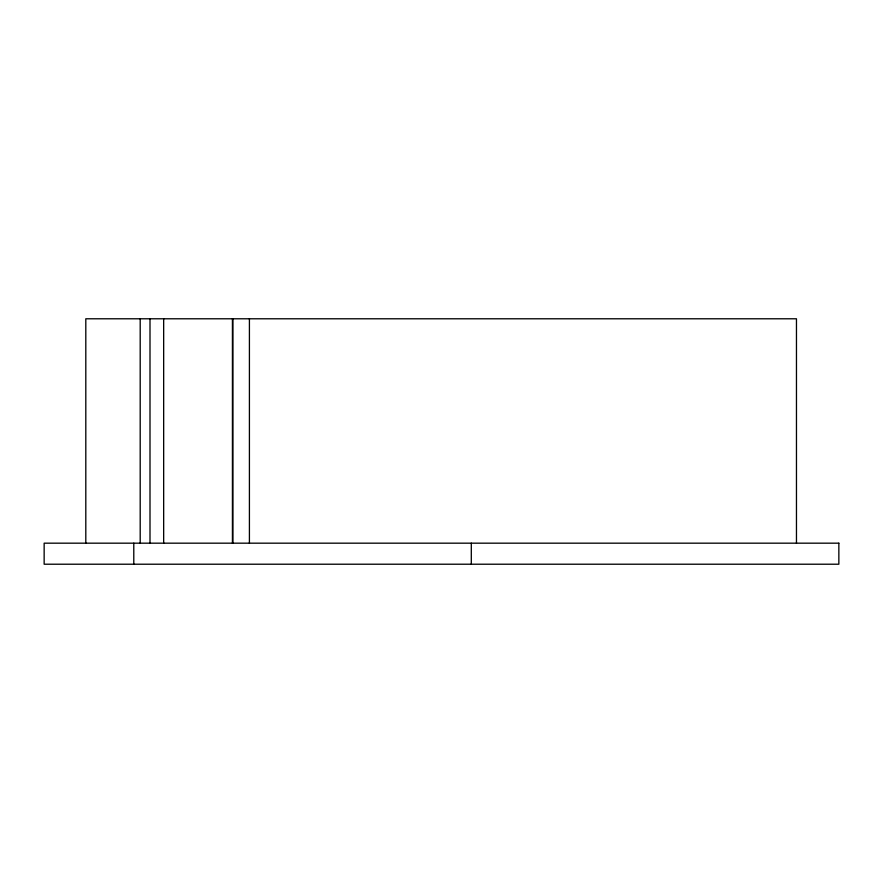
<?xml version="1.0" encoding="UTF-8"?>
<svg xmlns="http://www.w3.org/2000/svg" width="883" height="883" viewBox="0 0 883 883"><rect width="100%" height="100%" fill="white"/><g stroke="black" fill="none" stroke-linecap="round" stroke-linejoin="round"><path stroke-width="1.32" d="M796.466 543.177L796.466 318.785L85.806 318.785L85.806 543.177M471.301 543.177L471.301 564.215M249.414 318.785L249.414 543.177M232.88 318.785L232.88 543.177M232.428 318.785L232.428 543.177M163.664 318.785L163.664 543.177M150 318.785L150 543.177M140.198 318.785L140.198 543.177M133.786 543.177L133.786 564.215M838.85 543.177L44.15 543.177L44.15 564.215L838.85 564.215L838.85 543.177"/></g></svg>
